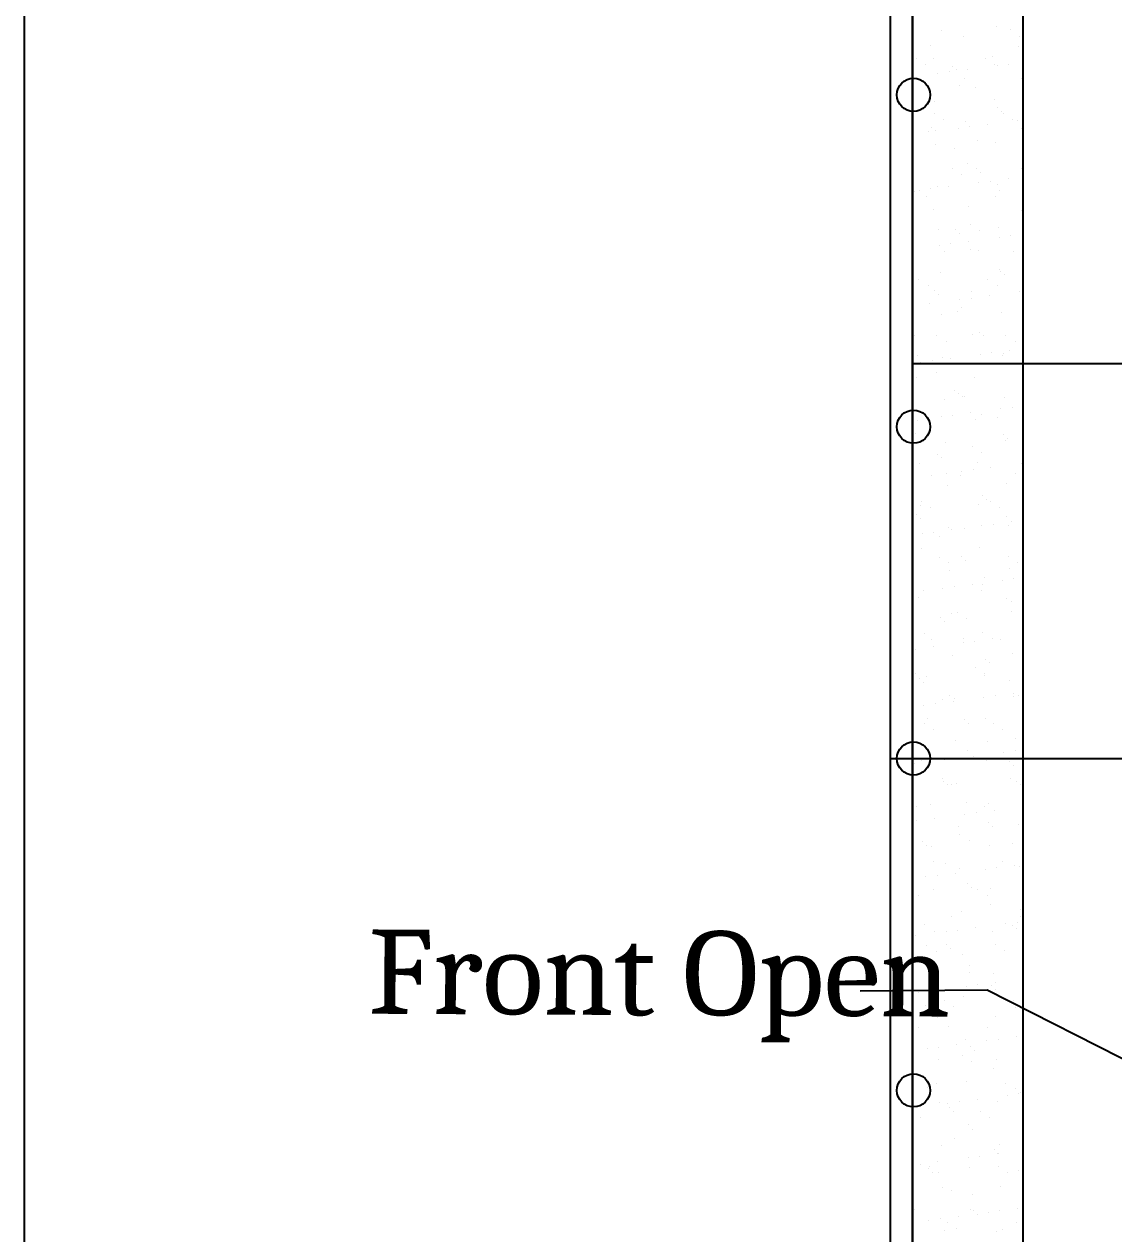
# Model space of a CAD drawing. Header units: metres. Extents: x 54 to 230, y 9 to 104.
# Drawn here: x 54.04 to 63.89, y 30 to 40.94 of the extents above; entities that cross this region are included whole.
import ezdxf

# ---------------------------------------------------------------- set-up
doc = ezdxf.new("R2010")
doc.units = ezdxf.units.M
doc.header["$MEASUREMENT"] = 0
for name, color, linetype in [('AS_AT_SITE', 7, 'Continuous'), ('BLK_1_LVL_0_SIDE_SETBACK1', 171, 'Continuous'), ('FMB_OR_PLR', 7, 'Continuous'), ('PER_AISLE_WIDTH', 7, 'Continuous'), ('PLOT_BOUNDARY', 70, 'Continuous'), ('RWH', 130, 'Continuous'), ('SUPER_IMPOSED', 7, 'Continuous'), ('TWO_WHEELER_DRIVE_WAY', 7, 'Continuous')]:
    doc.layers.add(name, color=color, linetype=linetype)
doc.layers.add('DRIVE_WAY', color=254, linetype='Continuous', plot=False)
doc.styles.get("Standard").update_dxf_attribs({"font": 'Cambria.ttf'})

msp = doc.modelspace()

# ---------------------------------------------------------------- linework, layer by layer
at = {"color": 0, "lineweight": 25, "ltscale": 0.25}
for p, q in [((54.043, 103.972), (54.043, 9.383)), ((61.871, 77.079), (61.871, 28.503)), ((62.071, 76.879), (62.071, 28.503))]:
    msp.add_line(p, q, dxfattribs=at)
at = {"color": 0, "linetype": 'Continuous', "lineweight": 25, "ltscale": 0.25}
for p, q in [((62.835, 40.915), (62.835, 40.915)), ((62.334, 40.883), (62.334, 40.883)), ((62.529, 40.829), (62.529, 40.829)), ((62.956, 40.884), (62.956, 40.884)), ((63.041, 40.826), (63.041, 40.826)), ((62.234, 40.74), (62.234, 40.74)), ((63.034, 40.733), (63.034, 40.733)), ((62.107, 40.629), (62.107, 40.629)), ((62.192, 40.575), (62.192, 40.575)), ((62.259, 40.622), (62.259, 40.622)), ((62.73, 40.63), (62.73, 40.63)), ((62.799, 40.641), (62.799, 40.641)), ((62.814, 40.576), (62.814, 40.576)), ((62.943, 40.576), (62.943, 40.576)), ((62.3, 40.491), (62.3, 40.491)), ((62.405, 40.505), (62.405, 40.505)), ((62.433, 40.557), (62.433, 40.557)), ((62.47, 40.524), (62.47, 40.524)), ((62.567, 40.526), (62.567, 40.526)), ((62.839, 40.562), (62.839, 40.562)), ((62.495, 40.382), (62.495, 40.382)), ((62.541, 40.443), (62.541, 40.443)), ((62.644, 40.364), (62.644, 40.364)), ((63.053, 40.441), (63.053, 40.441)), ((62.812, 40.256), (62.812, 40.256)), ((62.272, 40.236), (62.272, 40.236)), ((62.843, 40.182), (62.843, 40.182)), ((62.88, 40.148), (62.88, 40.148)), ((62.269, 40.128), (62.269, 40.128)), ((62.353, 40.074), (62.353, 40.074)), ((62.554, 40.058), (62.554, 40.058)), ((62.752, 40.033), (62.752, 40.033)), ((62.892, 40.129), (62.892, 40.129)), ((62.976, 40.075), (62.976, 40.075)), ((63.023, 40.068), (63.023, 40.068)), ((63.066, 40.056), (63.066, 40.056)), ((62.213, 39.962), (62.213, 39.962)), ((62.242, 40.006), (62.242, 40.006)), ((62.278, 39.972), (62.278, 39.972)), ((62.485, 39.997), (62.485, 39.997)), ((62.589, 40.011), (62.589, 40.011)), ((63.054, 39.989), (63.054, 39.989)), ((62.284, 39.851), (62.284, 39.851)), ((62.452, 39.813), (62.452, 39.813)), ((62.657, 39.881), (62.657, 39.881)), ((62.825, 39.871), (62.825, 39.871)), ((62.43, 39.627), (62.43, 39.627)), ((62.567, 39.673), (62.567, 39.673)), ((62.651, 39.631), (62.651, 39.631)), ((62.688, 39.597), (62.688, 39.597)), ((63.053, 39.628), (63.053, 39.628)), ((62.515, 39.574), (62.515, 39.574)), ((62.669, 39.504), (62.669, 39.504)), ((62.773, 39.518), (62.773, 39.518)), ((62.837, 39.485), (62.837, 39.485)), ((62.936, 39.539), (62.936, 39.539)), ((62.087, 39.421), (62.087, 39.421)), ((62.131, 39.433), (62.131, 39.433)), ((62.195, 39.379), (62.195, 39.379)), ((62.235, 39.447), (62.235, 39.447)), ((62.297, 39.466), (62.297, 39.466)), ((62.398, 39.468), (62.398, 39.468)), ((62.818, 39.38), (62.818, 39.38)), ((62.862, 39.437), (62.862, 39.437)), ((62.261, 39.262), (62.261, 39.262)), ((62.579, 39.287), (62.579, 39.287)), ((63.061, 39.255), (63.061, 39.255)), ((62.31, 39.08), (62.31, 39.08)), ((62.46, 39.079), (62.46, 39.079)), ((62.497, 39.046), (62.497, 39.046)), ((62.592, 39.126), (62.592, 39.126)), ((62.676, 39.073), (62.676, 39.073)), ((62.85, 39.1), (62.85, 39.1)), ((62.315, 38.939), (62.315, 38.939)), ((62.419, 38.953), (62.419, 38.953)), ((62.582, 38.975), (62.582, 38.975)), ((62.854, 39.01), (62.854, 39.01)), ((62.958, 39.024), (62.958, 39.024)), ((62.357, 38.878), (62.357, 38.878)), ((62.592, 38.902), (62.592, 38.902)), ((62.671, 38.886), (62.671, 38.886)), ((62.98, 38.879), (62.98, 38.879)), ((62.862, 38.714), (62.862, 38.714)), ((62.13, 38.624), (62.13, 38.624)), ((62.322, 38.695), (62.322, 38.695)), ((62.753, 38.626), (62.753, 38.626)), ((62.87, 38.704), (62.87, 38.704)), ((62.907, 38.67), (62.907, 38.67)), ((62.081, 38.51), (62.081, 38.51)), ((62.215, 38.571), (62.215, 38.571)), ((62.269, 38.528), (62.269, 38.528)), ((62.306, 38.494), (62.306, 38.494)), ((62.604, 38.517), (62.604, 38.517)), ((62.838, 38.572), (62.838, 38.572)), ((63.038, 38.517), (63.038, 38.517)), ((62.228, 38.41), (62.228, 38.41)), ((62.5, 38.446), (62.5, 38.446)), ((62.604, 38.46), (62.604, 38.46)), ((62.766, 38.481), (62.766, 38.481)), ((62.335, 38.31), (62.335, 38.31)), ((62.48, 38.335), (62.48, 38.335)), ((62.518, 38.377), (62.518, 38.377)), ((62.875, 38.329), (62.875, 38.329)), ((62.094, 38.125), (62.094, 38.125)), ((62.292, 38.124), (62.292, 38.124)), ((62.376, 38.07), (62.376, 38.07)), ((62.617, 38.131), (62.617, 38.131)), ((62.679, 38.153), (62.679, 38.153)), ((62.716, 38.119), (62.716, 38.119)), ((62.915, 38.125), (62.915, 38.125)), ((62.999, 38.071), (62.999, 38.071)), ((62.078, 37.977), (62.078, 37.977)), ((62.684, 37.952), (62.684, 37.952)), ((62.788, 37.966), (62.788, 37.966)), ((62.89, 37.959), (62.89, 37.959)), ((62.951, 37.987), (62.951, 37.987)), ((62.114, 37.943), (62.114, 37.943)), ((62.146, 37.881), (62.146, 37.881)), ((62.25, 37.895), (62.25, 37.895)), ((62.347, 37.924), (62.347, 37.924)), ((62.412, 37.917), (62.412, 37.917)), ((62.68, 37.876), (62.68, 37.876)), ((62.888, 37.944), (62.888, 37.944)), ((62.106, 37.739), (62.106, 37.739)), ((62.288, 37.784), (62.288, 37.784)), ((62.63, 37.746), (62.63, 37.746)), ((62.454, 37.623), (62.454, 37.623)), ((62.36, 37.539), (62.36, 37.539)), ((62.488, 37.601), (62.488, 37.601)), ((62.524, 37.568), (62.524, 37.568)), ((62.538, 37.569), (62.538, 37.569)), ((62.9, 37.558), (62.9, 37.558)), ((62.434, 37.402), (62.434, 37.402)), ((62.597, 37.423), (62.597, 37.423)), ((62.698, 37.408), (62.698, 37.408)), ((62.868, 37.459), (62.868, 37.459)), ((62.973, 37.472), (62.973, 37.472)), ((62.119, 37.354), (62.119, 37.354)), ((62.219, 37.375), (62.219, 37.375)), ((62.33, 37.388), (62.33, 37.388)), ((62.642, 37.36), (62.642, 37.36)), ((62.841, 37.376), (62.841, 37.376)), ((62.097, 37.233), (62.097, 37.233)), ((62.897, 37.226), (62.897, 37.226)), ((62.934, 37.192), (62.934, 37.192)), ((62.373, 37.153), (62.373, 37.153)), ((62.615, 37.122), (62.615, 37.122)), ((62.913, 37.173), (62.913, 37.173)), ((62.077, 37.067), (62.077, 37.067)), ((62.131, 36.968), (62.131, 36.968)), ((62.296, 37.05), (62.296, 37.05)), ((62.333, 37.017), (62.333, 37.017)), ((62.655, 36.975), (62.655, 36.975)), ((62.699, 37.068), (62.699, 37.068)), ((63.053, 36.965), (63.053, 36.965)), ((62.243, 36.859), (62.243, 36.859)), ((62.38, 36.874), (62.38, 36.874)), ((62.507, 36.857), (62.507, 36.857)), ((62.515, 36.894), (62.515, 36.894)), ((62.619, 36.908), (62.619, 36.908)), ((62.781, 36.929), (62.781, 36.929)), ((63.003, 36.875), (63.003, 36.875)), ((62.08, 36.837), (62.08, 36.837)), ((62.385, 36.768), (62.385, 36.768)), ((62.925, 36.788), (62.925, 36.788)), ((62.706, 36.675), (62.706, 36.675)), ((62.743, 36.641), (62.743, 36.641)), ((62.144, 36.583), (62.144, 36.583)), ((62.154, 36.62), (62.154, 36.62)), ((62.238, 36.566), (62.238, 36.566)), ((62.667, 36.59), (62.667, 36.59)), ((62.777, 36.621), (62.777, 36.621)), ((62.861, 36.567), (62.861, 36.567)), ((62.105, 36.499), (62.105, 36.499)), ((62.142, 36.465), (62.142, 36.465)), ((62.917, 36.481), (62.917, 36.481)), ((62.966, 36.436), (62.966, 36.436)), ((62.161, 36.33), (62.161, 36.33)), ((62.265, 36.344), (62.265, 36.344)), ((62.398, 36.383), (62.398, 36.383)), ((62.427, 36.365), (62.427, 36.365)), ((62.542, 36.373), (62.542, 36.373)), ((62.699, 36.401), (62.699, 36.401)), ((62.803, 36.415), (62.803, 36.415)), ((62.938, 36.402), (62.938, 36.402)), ((62.157, 36.198), (62.157, 36.198)), ((62.316, 36.306), (62.316, 36.306)), ((62.68, 36.204), (62.68, 36.204)), ((62.315, 36.119), (62.315, 36.119)), ((62.515, 36.124), (62.515, 36.124)), ((62.552, 36.09), (62.552, 36.09)), ((62.938, 36.12), (62.938, 36.12)), ((62.4, 36.065), (62.4, 36.065)), ((62.41, 35.997), (62.41, 35.997)), ((62.951, 36.017), (62.951, 36.017)), ((63.022, 36.067), (63.022, 36.067)), ((62.08, 35.871), (62.08, 35.871)), ((62.612, 35.871), (62.612, 35.871)), ((62.703, 35.872), (62.703, 35.872)), ((62.726, 35.93), (62.726, 35.93)), ((62.883, 35.907), (62.883, 35.907)), ((62.987, 35.921), (62.987, 35.921)), ((62.073, 35.801), (62.073, 35.801)), ((62.169, 35.812), (62.169, 35.812)), ((62.345, 35.836), (62.345, 35.836)), ((62.449, 35.85), (62.449, 35.85)), ((62.693, 35.819), (62.693, 35.819)), ((62.124, 35.755), (62.124, 35.755)), ((62.925, 35.748), (62.925, 35.748)), ((62.962, 35.714), (62.962, 35.714)), ((62.324, 35.572), (62.324, 35.572)), ((62.423, 35.612), (62.423, 35.612)), ((62.477, 35.618), (62.477, 35.618)), ((62.561, 35.565), (62.561, 35.565)), ((62.963, 35.631), (62.963, 35.631)), ((62.36, 35.539), (62.36, 35.539)), ((62.705, 35.434), (62.705, 35.434)), ((62.182, 35.427), (62.182, 35.427)), ((62.242, 35.37), (62.242, 35.37)), ((62.529, 35.343), (62.529, 35.343)), ((62.534, 35.379), (62.534, 35.379)), ((62.633, 35.357), (62.633, 35.357)), ((62.796, 35.378), (62.796, 35.378)), ((62.865, 35.371), (62.865, 35.371)), ((63.068, 35.414), (63.068, 35.414)), ((62.095, 35.286), (62.095, 35.286)), ((62.258, 35.307), (62.258, 35.307)), ((62.436, 35.227), (62.436, 35.227)), ((62.976, 35.246), (62.976, 35.246)), ((62.638, 35.118), (62.638, 35.118)), ((62.733, 35.197), (62.733, 35.197)), ((62.77, 35.163), (62.77, 35.163)), ((62.1, 35.063), (62.1, 35.063)), ((62.132, 35.021), (62.132, 35.021)), ((62.194, 35.042), (62.194, 35.042)), ((62.718, 35.048), (62.718, 35.048)), ((62.723, 35.064), (62.723, 35.064)), ((62.944, 35.003), (62.944, 35.003)), ((62.169, 34.987), (62.169, 34.987)), ((62.175, 34.778), (62.175, 34.778)), ((62.28, 34.792), (62.28, 34.792)), ((62.343, 34.828), (62.343, 34.828)), ((62.403, 34.869), (62.403, 34.869)), ((62.442, 34.814), (62.442, 34.814)), ((62.448, 34.841), (62.448, 34.841)), ((62.714, 34.849), (62.714, 34.849)), ((62.818, 34.863), (62.818, 34.863)), ((62.98, 34.884), (62.98, 34.884)), ((62.988, 34.861), (62.988, 34.861)), ((63.026, 34.87), (63.026, 34.87)), ((62.177, 34.616), (62.177, 34.616)), ((62.207, 34.656), (62.207, 34.656)), ((62.261, 34.562), (62.261, 34.562)), ((62.542, 34.646), (62.542, 34.646)), ((62.579, 34.612), (62.579, 34.612)), ((62.73, 34.663), (62.73, 34.663)), ((62.8, 34.617), (62.8, 34.617)), ((62.884, 34.563), (62.884, 34.563)), ((62.461, 34.456), (62.461, 34.456)), ((62.753, 34.452), (62.753, 34.452)), ((63.001, 34.475), (63.001, 34.475)), ((62.565, 34.368), (62.565, 34.368)), ((62.898, 34.356), (62.898, 34.356)), ((63.002, 34.369), (63.002, 34.369)), ((62.088, 34.249), (62.088, 34.249)), ((62.152, 34.277), (62.152, 34.277)), ((62.22, 34.271), (62.22, 34.271)), ((62.36, 34.285), (62.36, 34.285)), ((62.464, 34.299), (62.464, 34.299)), ((62.627, 34.32), (62.627, 34.32)), ((62.743, 34.278), (62.743, 34.278)), ((62.952, 34.27), (62.952, 34.27)), ((62.989, 34.236), (62.989, 34.236)), ((62.339, 34.115), (62.339, 34.115)), ((62.351, 34.094), (62.351, 34.094)), ((62.388, 34.061), (62.388, 34.061)), ((62.423, 34.061), (62.423, 34.061)), ((62.473, 34.071), (62.473, 34.071)), ((62.961, 34.116), (62.961, 34.116)), ((63.014, 34.09), (63.014, 34.09)), ((63.046, 34.062), (63.046, 34.062)), ((62.562, 33.901), (62.562, 33.901)), ((62.104, 33.867), (62.104, 33.867)), ((62.232, 33.886), (62.232, 33.886)), ((62.648, 33.805), (62.648, 33.805)), ((62.726, 33.868), (62.726, 33.868)), ((62.756, 33.892), (62.756, 33.892)), ((62.811, 33.826), (62.811, 33.826)), ((62.11, 33.734), (62.11, 33.734)), ((62.273, 33.756), (62.273, 33.756)), ((62.486, 33.685), (62.486, 33.685)), ((62.544, 33.791), (62.544, 33.791)), ((62.761, 33.719), (62.761, 33.719)), ((62.798, 33.685), (62.798, 33.685)), ((63.026, 33.705), (63.026, 33.705)), ((62.5, 33.614), (62.5, 33.614)), ((62.16, 33.543), (62.16, 33.543)), ((62.196, 33.509), (62.196, 33.509)), ((62.245, 33.5), (62.245, 33.5)), ((62.584, 33.56), (62.584, 33.56)), ((62.768, 33.507), (62.768, 33.507)), ((62.972, 33.526), (62.972, 33.526)), ((62.265, 33.366), (62.265, 33.366)), ((62.888, 33.367), (62.888, 33.367)), ((62.37, 33.35), (62.37, 33.35)), ((62.457, 33.262), (62.457, 33.262)), ((62.499, 33.3), (62.499, 33.3)), ((62.729, 33.298), (62.729, 33.298)), ((62.833, 33.311), (62.833, 33.311)), ((62.995, 33.333), (62.995, 33.333)), ((63.039, 33.319), (63.039, 33.319)), ((62.19, 33.227), (62.19, 33.227)), ((62.294, 33.241), (62.294, 33.241)), ((62.569, 33.168), (62.569, 33.168)), ((62.123, 33.058), (62.123, 33.058)), ((62.257, 33.115), (62.257, 33.115)), ((62.606, 33.134), (62.606, 33.134)), ((62.662, 33.113), (62.662, 33.113)), ((62.746, 33.059), (62.746, 33.059)), ((62.781, 33.121), (62.781, 33.121)), ((62.78, 32.974), (62.78, 32.974)), ((63.051, 32.934), (63.051, 32.934)), ((62.427, 32.865), (62.427, 32.865)), ((62.511, 32.914), (62.511, 32.914)), ((63.017, 32.818), (63.017, 32.818)), ((63.05, 32.866), (63.05, 32.866)), ((62.179, 32.799), (62.179, 32.799)), ((62.27, 32.729), (62.27, 32.729)), ((62.375, 32.733), (62.375, 32.733)), ((62.479, 32.747), (62.479, 32.747)), ((62.641, 32.768), (62.641, 32.768)), ((62.793, 32.736), (62.793, 32.736)), ((62.913, 32.804), (62.913, 32.804)), ((62.979, 32.792), (62.979, 32.792)), ((63.016, 32.758), (63.016, 32.758)), ((62.103, 32.698), (62.103, 32.698)), ((62.2, 32.611), (62.2, 32.611)), ((62.378, 32.616), (62.378, 32.616)), ((62.823, 32.612), (62.823, 32.612)), ((62.285, 32.557), (62.285, 32.557)), ((62.415, 32.583), (62.415, 32.583)), ((62.524, 32.529), (62.524, 32.529)), ((62.907, 32.559), (62.907, 32.559)), ((63.064, 32.549), (63.064, 32.549)), ((62.589, 32.423), (62.589, 32.423)), ((62.283, 32.344), (62.283, 32.344)), ((62.588, 32.364), (62.588, 32.364)), ((62.806, 32.351), (62.806, 32.351)), ((62.826, 32.275), (62.826, 32.275)), ((62.125, 32.183), (62.125, 32.183)), ((62.287, 32.204), (62.287, 32.204)), ((62.559, 32.24), (62.559, 32.24)), ((62.663, 32.253), (62.663, 32.253)), ((62.788, 32.241), (62.788, 32.241)), ((62.825, 32.207), (62.825, 32.207)), ((62.187, 32.065), (62.187, 32.065)), ((62.362, 32.11), (62.362, 32.11)), ((62.446, 32.057), (62.446, 32.057)), ((62.536, 32.144), (62.536, 32.144)), ((62.985, 32.112), (62.985, 32.112)), ((62.999, 32.048), (62.999, 32.048)), ((63.069, 32.058), (63.069, 32.058)), ((62.224, 32.031), (62.224, 32.031)), ((62.295, 31.959), (62.295, 31.959)), ((62.819, 31.965), (62.819, 31.965)), ((62.127, 31.862), (62.127, 31.862)), ((62.398, 31.872), (62.398, 31.872)), ((62.75, 31.863), (62.75, 31.863)), ((62.549, 31.758), (62.549, 31.758)), ((62.743, 31.746), (62.743, 31.746)), ((62.848, 31.76), (62.848, 31.76)), ((63.01, 31.781), (63.01, 31.781)), ((62.205, 31.675), (62.205, 31.675)), ((62.309, 31.689), (62.309, 31.689)), ((62.472, 31.71), (62.472, 31.71)), ((62.523, 31.61), (62.523, 31.61)), ((62.597, 31.69), (62.597, 31.69)), ((62.634, 31.656), (62.634, 31.656)), ((62.308, 31.573), (62.308, 31.573)), ((62.608, 31.556), (62.608, 31.556)), ((62.808, 31.496), (62.808, 31.496)), ((62.831, 31.58), (62.831, 31.58)), ((62.206, 31.321), (62.206, 31.321)), ((62.288, 31.361), (62.288, 31.361)), ((62.562, 31.373), (62.562, 31.373)), ((62.911, 31.362), (62.911, 31.362)), ((63.007, 31.314), (63.007, 31.314)), ((63.044, 31.28), (63.044, 31.28)), ((62.32, 31.188), (62.32, 31.188)), ((62.39, 31.182), (62.39, 31.182)), ((62.494, 31.195), (62.494, 31.195)), ((62.656, 31.217), (62.656, 31.217)), ((62.844, 31.195), (62.844, 31.195)), ((62.928, 31.253), (62.928, 31.253)), ((63.032, 31.266), (63.032, 31.266)), ((62.118, 31.146), (62.118, 31.146)), ((62.406, 31.138), (62.406, 31.138)), ((62.442, 31.105), (62.442, 31.105)), ((62.685, 31.109), (62.685, 31.109)), ((62.146, 31.054), (62.146, 31.054)), ((62.574, 30.988), (62.574, 30.988)), ((62.769, 31.055), (62.769, 31.055)), ((62.45, 30.86), (62.45, 30.86)), ((62.616, 30.945), (62.616, 30.945)), ((62.333, 30.803), (62.333, 30.803)), ((62.815, 30.763), (62.815, 30.763)), ((62.856, 30.809), (62.856, 30.809)), ((62.14, 30.631), (62.14, 30.631)), ((62.302, 30.652), (62.302, 30.652)), ((62.574, 30.688), (62.574, 30.688)), ((62.678, 30.702), (62.678, 30.702)), ((62.841, 30.723), (62.841, 30.723)), ((62.852, 30.729), (62.852, 30.729)), ((62.075, 30.605), (62.075, 30.605)), ((62.214, 30.587), (62.214, 30.587)), ((62.224, 30.607), (62.224, 30.607)), ((62.251, 30.554), (62.251, 30.554)), ((62.308, 30.553), (62.308, 30.553)), ((62.587, 30.602), (62.587, 30.602)), ((62.846, 30.608), (62.846, 30.608)), ((62.931, 30.554), (62.931, 30.554)), ((63.026, 30.57), (63.026, 30.57)), ((62.346, 30.417), (62.346, 30.417)), ((62.869, 30.424), (62.869, 30.424)), ((62.425, 30.394), (62.425, 30.394)), ((62.612, 30.36), (62.612, 30.36)), ((62.088, 30.219), (62.088, 30.219)), ((62.599, 30.217), (62.599, 30.217)), ((62.624, 30.212), (62.624, 30.212)), ((62.758, 30.195), (62.758, 30.195)), ((62.862, 30.208), (62.862, 30.208)), ((63.025, 30.23), (63.025, 30.23)), ((62.22, 30.124), (62.22, 30.124)), ((62.324, 30.137), (62.324, 30.137)), ((62.385, 30.106), (62.385, 30.106)), ((62.487, 30.159), (62.487, 30.159)), ((62.661, 30.178), (62.661, 30.178)), ((63.008, 30.107), (63.008, 30.107)), ((62.358, 30.032), (62.358, 30.032)), ((62.469, 30.052), (62.469, 30.052)), ((62.835, 30.018), (62.835, 30.018)), ((62.882, 30.039), (62.882, 30.039))]:
    msp.add_line(p, q, dxfattribs=at)
at = {"color": 0, "lineweight": 25}
for p, q in [((62.746, 32.204), (61.6, 32.194)), ((65.996, 30.549), (62.746, 32.204))]:
    msp.add_line(p, q, dxfattribs=at)
at = {"color": 0, "lineweight": 25, "ltscale": 0.25}
msp.add_lwpolyline([(77.541, 74.544), (79.571, 73.985), (79.571, 28.503), (80.571, 28.503), (80.571, 74.747), (72.824, 76.879), (62.071, 76.879), (62.071, 28.503), (63.071, 28.503), (63.071, 75.879), (72.689, 75.879), (77.339, 74.599)], dxfattribs=at)
at = {"lineweight": 25, "ltscale": 0.25}
msp.add_lwpolyline([(66.571, 28.503), (62.071, 28.503), (62.071, 74.599), (77.541, 74.599), (80.571, 74.599), (80.571, 28.503), (77.541, 28.503), (77.541, 71.199), (66.571, 71.199)], close=True, dxfattribs=at)
at = {"color": 0, "lineweight": 25, "ltscale": 0.25}
for centre in [(62.081, 40.297), (62.081, 37.297), (62.081, 34.297), (62.081, 31.297)]:
    msp.add_circle(centre, 0.15, dxfattribs=at)
at = {"layer": 'AS_AT_SITE', "color": 6}
msp.add_lwpolyline([(80.771, 74.899), (72.851, 77.079), (61.871, 77.079), (61.871, 28.503), (80.771, 28.503)], close=True, dxfattribs=at)
at = {"layer": 'BLK_1_LVL_0_SIDE_SETBACK1', "lineweight": 25, "ltscale": 0.25}
msp.add_lwpolyline([(61.871, 34.299), (66.571, 34.299), (66.571, 71.199), (61.871, 71.199)], close=True, dxfattribs=at)
at = {"layer": 'DRIVE_WAY', "color": 254, "lineweight": 25, "ltscale": 0.25}
msp.add_lwpolyline([(62.071, 28.528), (66.571, 28.528), (66.571, 71.199), (62.071, 71.199)], close=True, dxfattribs=at)
at = {"layer": 'FMB_OR_PLR', "color": 70}
msp.add_lwpolyline([(80.771, 74.899), (72.851, 77.079), (61.871, 77.079), (61.871, 28.503), (80.771, 28.503)], close=True, dxfattribs=at)
at = {"layer": 'PER_AISLE_WIDTH', "color": 5}
msp.add_lwpolyline([(66.571, 71.199), (62.071, 71.199), (62.071, 37.869), (66.571, 37.869)], close=True, dxfattribs=at)
at = {"layer": 'PLOT_BOUNDARY', "color": 70, "lineweight": 25, "ltscale": 0.25}
msp.add_lwpolyline([(80.771, 74.899), (72.851, 77.079), (61.871, 77.079), (61.871, 28.503), (80.771, 28.503)], close=True, dxfattribs=at)
at = {"layer": 'RWH', "color": 130, "lineweight": 25, "ltscale": 0.25}
msp.add_lwpolyline([(72.689, 75.879), (77.339, 74.599), (79.571, 73.985), (79.571, 28.503), (80.571, 28.503), (80.571, 74.747), (72.824, 76.879), (62.071, 76.879), (62.071, 28.503), (63.071, 28.503), (63.071, 75.879)], close=True, dxfattribs=at)
at = {"layer": 'SUPER_IMPOSED', "color": 5}
msp.add_lwpolyline([(80.771, 74.899), (72.851, 77.079), (61.871, 77.079), (61.871, 28.503), (80.771, 28.503)], close=True, dxfattribs=at)
at = {"layer": 'TWO_WHEELER_DRIVE_WAY', "color": 6}
msp.add_lwpolyline([(66.571, 28.528), (62.071, 28.528), (62.071, 74.599), (77.541, 74.599), (80.571, 74.599), (80.571, 28.528), (77.541, 28.528), (77.541, 71.199), (66.571, 71.199)], close=True, dxfattribs=at)

# ---------------------------------------------------------------- texts
at = {"color": 0}
msp.add_text('Front Open ', height=0.762, rotation=359.7188, dxfattribs=at).set_placement((57.151, 31.99))

doc.saveas('drawing.dxf')
